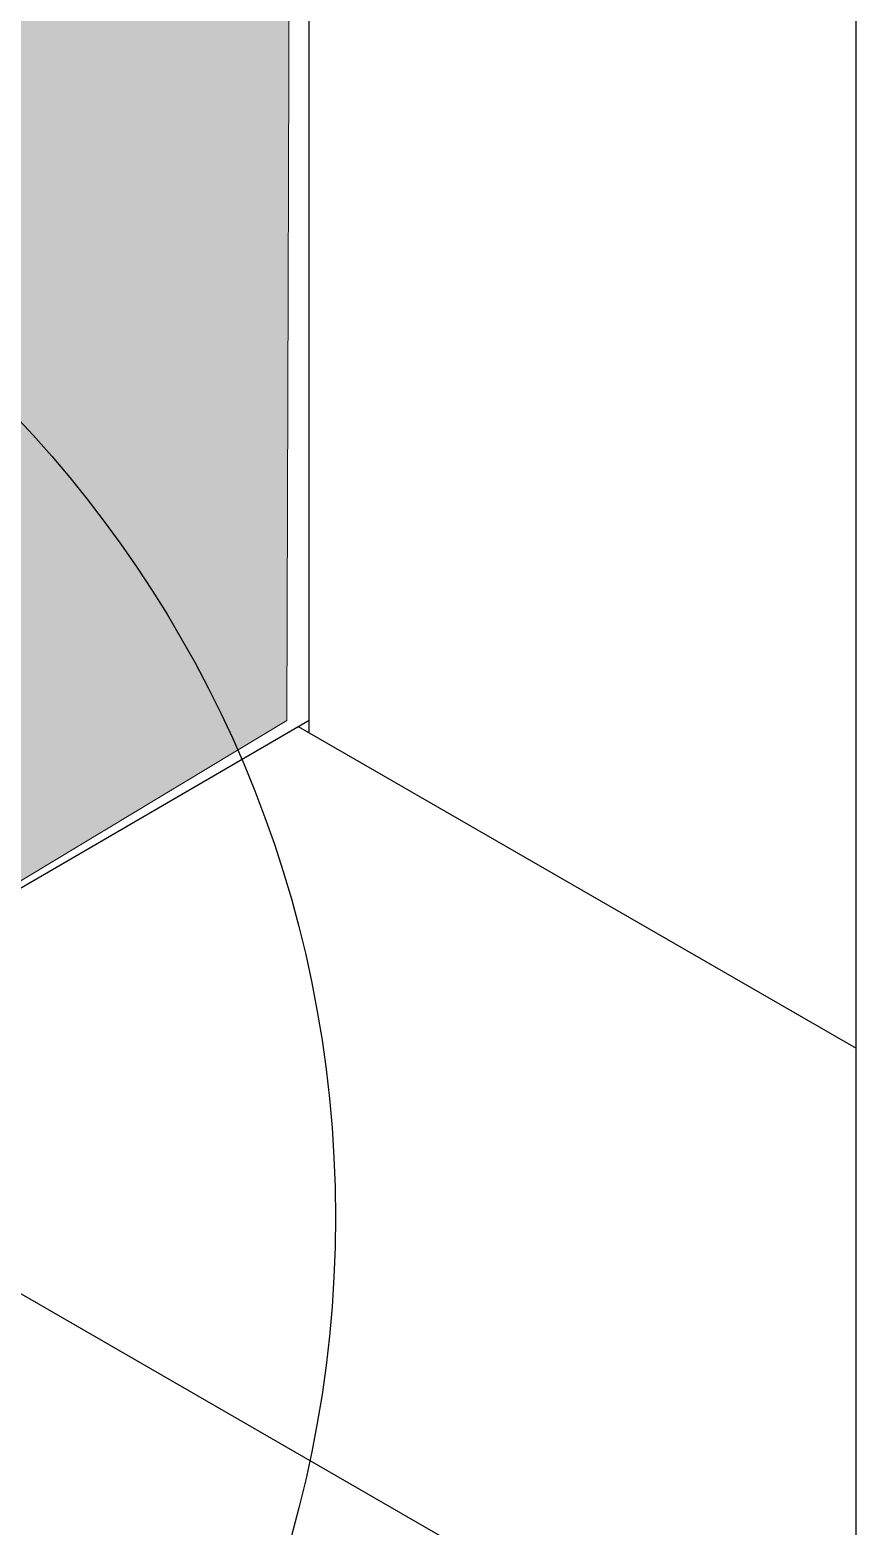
# Model space of a CAD drawing. Extents: x -1337 to 5791, y -3809 to 1769.
# Drawn here: x 1256.9 to 1278.76, y 1169.27 to 1208.65 of the extents above; entities that cross this region are included whole.
import ezdxf

# ---------------------------------------------------------------- set-up
doc = ezdxf.new("R2010")
doc.units = 0
doc.header["$MEASUREMENT"] = 0
for name, color, linetype, lineweight in [('G-ANNO-TTLB', 7, 'Continuous', 0), ('Layer 12', 7, 'Continuous', 0), ('TYVEK', 7, 'Continuous', 0)]:
    doc.layers.add(name, color=color, linetype=linetype, lineweight=lineweight)

msp = doc.modelspace()

# ---------------------------------------------------------------- hatches: boundary and pattern name
at = {"layer": 'G-ANNO-TTLB', "true_color": 0xff00ff, "transparency": 33554687}
h = msp.add_hatch(color=6, dxfattribs=at)
edge = h.paths.add_edge_path()
edge.add_spline(control_points=[(1773.018, -796.5), (1773.018, -796.5), (-1156.5, -796.5), (-1156.5, -796.5), (-1156.5, -796.5), (-1156.5, 1660.5), (-1156.5, 1660.5), (-1156.5, 1660.5), (1773.018, 1660.5), (1773.018, 1660.5), (1773.018, 1660.5), (1773.018, -796.5), (1773.018, -796.5)], knot_values=[0, 0, 0, 0, 1, 1, 1, 2, 2, 2, 3, 3, 3, 4, 4, 4, 4], degree=3, periodic=0)
edge = h.paths.add_edge_path()
edge.add_spline(control_points=[(-1147.5, 1651.5), (-1147.5, 1651.5), (-1147.5, -787.5), (-1147.5, -787.5), (-1147.5, -787.5), (1764.018, -787.5), (1764.018, -787.5), (1764.018, -787.5), (1764.018, 1651.5), (1764.018, 1651.5), (1764.018, 1651.5), (-1147.5, 1651.5), (-1147.5, 1651.5)], knot_values=[0, 0, 0, 0, 1, 1, 1, 2, 2, 2, 3, 3, 3, 4, 4, 4, 4], degree=3, periodic=0)
edge.add_line((-1147.5, 1651.5), (-1147.5, 1651.5))
at = {"layer": 'Layer 12', "true_color": 0x808080, "transparency": 33554495}
h = msp.add_hatch(color=8, dxfattribs=at)
h.dxf.hatch_style = 2
h.paths.add_polyline_path([(1263.652, 1190.474), (1247.361, 1180.656), (1247.152, 1297.051), (1263.949, 1287.579)])

# ---------------------------------------------------------------- linework, layer by layer
at = {"layer": 'G-ANNO-TTLB'}
for points in [[(1773.018, -796.5), (1773.018, -796.5), (-1156.5, -796.5), (-1156.5, -796.5), (-1156.5, -796.5), (-1156.5, 1660.5), (-1156.5, 1660.5), (-1156.5, 1660.5), (1773.018, 1660.5), (1773.018, 1660.5), (1773.018, 1660.5), (1773.018, -796.5), (1773.018, -796.5)], [(-1147.5, 1651.5), (-1147.5, 1651.5), (-1147.5, -787.5), (-1147.5, -787.5), (-1147.5, -787.5), (1764.018, -787.5), (1764.018, -787.5), (1764.018, -787.5), (1764.018, 1651.5), (1764.018, 1651.5), (1764.018, 1651.5), (-1147.5, 1651.5), (-1147.5, 1651.5)]]:
    msp.add_open_spline(points, degree=3, knots=[0, 0, 0, 0, 1, 1, 1, 2, 2, 2, 3, 3, 3, 4, 4, 4, 4], dxfattribs=at)
at = {"layer": 'Layer 12'}
msp.add_lwpolyline([(1263.652, 1190.474), (1247.361, 1180.656), (1247.152, 1297.051), (1263.949, 1287.579)], close=True, dxfattribs=at)
at = {"layer": 'TYVEK', "color": 18, "lineweight": 25, "true_color": 0x000000}
for p, q in [((1264.241, 1190.152), (1264.241, 1287.865)), ((1278.631, 1108.67), (1278.631, 1279.433)), ((1247.444, 1180.704), (1264.241, 1190.485)), ((1263.957, 1190.316), (1278.631, 1181.851)), ((1247.444, 1180.704), (1278.631, 1162.712))]:
    msp.add_line(p, q, dxfattribs=at)
msp.add_circle((1234.327, 1177.4), 30.608, dxfattribs=at)

doc.saveas('drawing.dxf')
